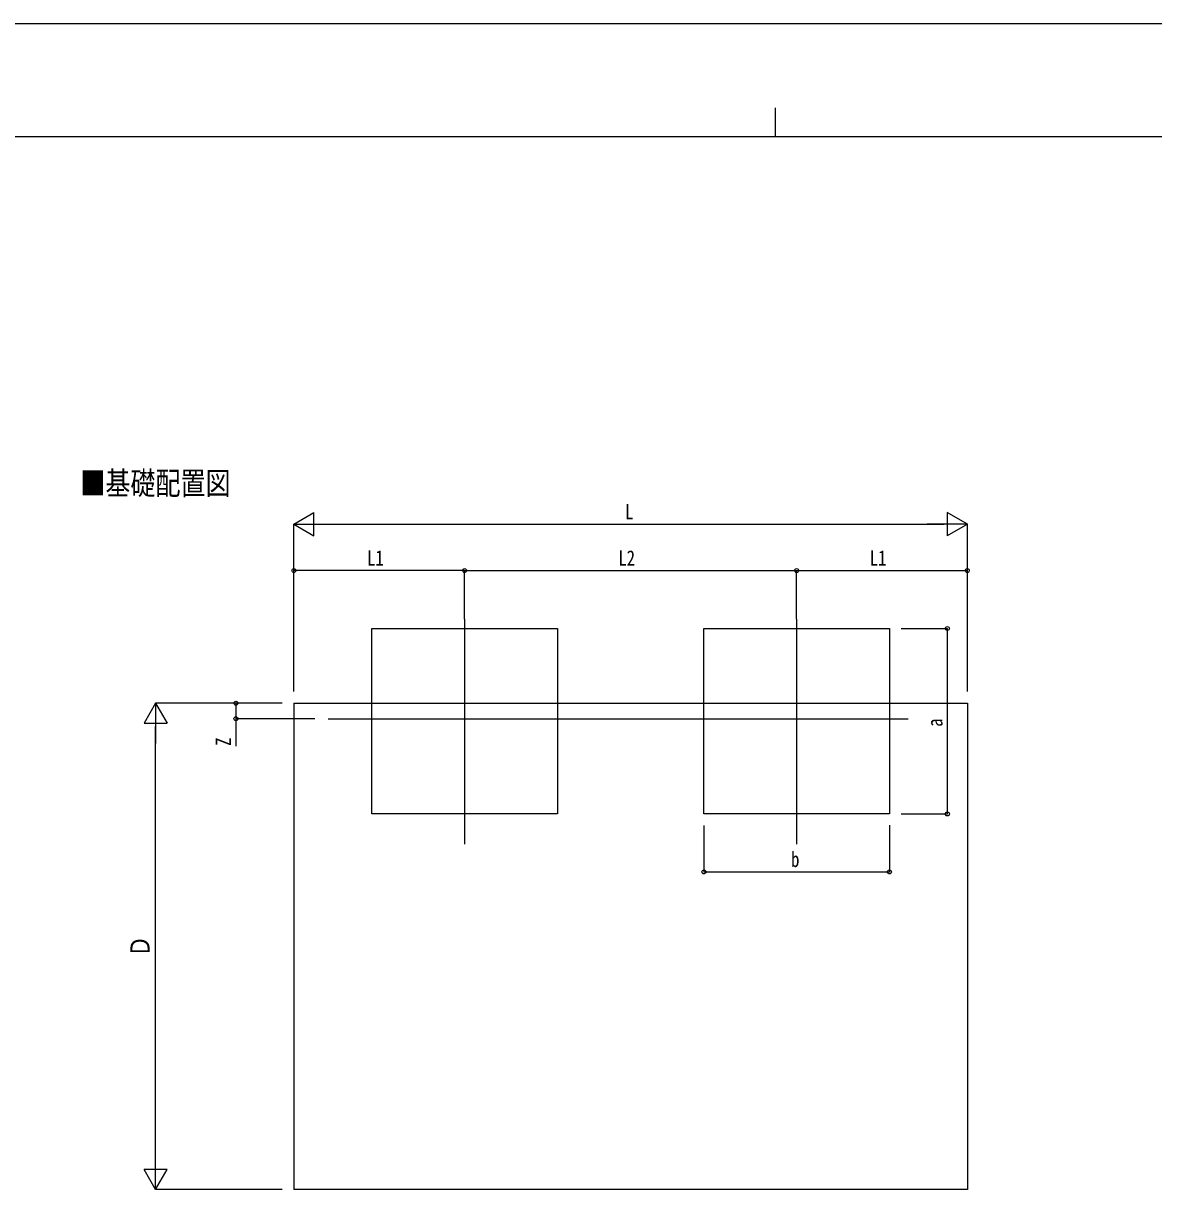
# Model space of a CAD drawing. Units: millimetres, scale not verified. Extents: x -10512 to 10512, y -7425 to 7425.
# Drawn here: x -3253 to 1618, y 2315 to 7425 of the extents above; entities that cross this region are included whole.
import ezdxf
from ezdxf.enums import TextEntityAlignment as Align

# ---------------------------------------------------------------- set-up
doc = ezdxf.new("R2010")
doc.units = ezdxf.units.MM
doc.header["$LTSCALE"] = 30
for name, color, linetype in [('0-2_USER1', 3, 'Continuous'), ('0-3_YKK_12', 2, 'Continuous'), ('0-5_YKK_A1', 4, 'Continuous'), ('0-6_YKK_D', 6, 'Continuous'), ('0-7_YKK_ZWAK', 7, 'Continuous')]:
    doc.layers.add(name, color=color, linetype=linetype)
doc.styles.add('ＭＳ ゴシック', font='')
doc.styles.get('ＭＳ ゴシック').set_extended_font_data('MS Gothic')

msp = doc.modelspace()

# ---------------------------------------------------------------- linework, layer by layer
at = {"layer": '0-3_YKK_12'}
for p, q in [((-1351.84, 4856.13), (-1351.84, 3885.96)), ((80.16, 4856.13), (80.16, 3885.96)), ((-1939.81, 4426.85), (561.29, 4426.85))]:
    msp.add_line(p, q, dxfattribs=at)
at = {"layer": '0-5_YKK_A1'}
for p, q in [((-2087.84, 4493.85), (816.16, 4493.85)), ((-2087.84, 4493.85), (-2087.84, 2396.2)), ((816.16, 4493.85), (816.16, 2396.2)), ((816.16, 2396.2), (-2087.84, 2396.2))]:
    msp.add_line(p, q, dxfattribs=at)
for points in [[(-951.84, 4016.05), (-1751.84, 4016.05), (-1751.84, 4816.05), (-951.84, 4816.05)], [(480.16, 4016.05), (-319.84, 4016.05), (-319.84, 4816.05), (480.16, 4816.05)]]:
    msp.add_lwpolyline(points, close=True, dxfattribs=at)
at = {"layer": '0-6_YKK_D'}
for p, q in [((-2087.84, 5266.05), (-2001.24, 5316.05)), ((-2001.24, 5216.05), (-2001.24, 5316.05)), ((816.16, 5266.05), (729.55, 5316.05)), ((729.55, 5316.05), (729.55, 5216.05)), ((-2087.84, 4543.85), (-2087.84, 5267.05)), ((-2087.84, 5266.05), (-2001.24, 5216.05)), ((-2087.84, 5266.05), (-1914.64, 5266.05)), ((-1987.84, 5266.05), (716.16, 5266.05)), ((816.16, 5266.05), (642.95, 5266.05)), ((816.16, 5266.05), (729.55, 5216.05)), ((816.16, 4543.85), (816.16, 5267.05)), ((-2087.84, 4543.85), (-2087.84, 5067.05)), ((-1351.84, 5066.05), (-2087.84, 5066.05)), ((-1351.84, 4856.13), (-1351.84, 5067.05)), ((-1351.84, 4856.13), (-1351.84, 5067.05)), ((-1351.84, 5066.05), (80.16, 5066.05)), ((80.16, 4856.13), (80.16, 5067.05)), ((80.16, 4856.13), (80.16, 5067.05)), ((80.16, 5066.05), (816.16, 5066.05)), ((816.16, 4543.85), (816.16, 5067.05)), ((530.16, 4816.05), (731.16, 4816.05)), ((730.16, 4016.05), (730.16, 4816.05)), ((-2684.14, 4493.85), (-2734.14, 4407.24)), ((-2137.84, 4493.85), (-2685.14, 4493.85)), ((-2684.14, 4493.85), (-2634.14, 4407.24)), ((-2684.14, 4493.85), (-2684.14, 4320.64)), ((-2137.84, 4493.85), (-2338.84, 4493.85)), ((-2734.14, 4407.24), (-2634.14, 4407.24)), ((-1997.29, 4426.85), (-2338.84, 4426.85)), ((-2684.14, 2496.2), (-2684.14, 4393.85)), ((530.16, 4016.05), (731.16, 4016.05)), ((-319.84, 3966.05), (-319.84, 3765.05)), ((480.16, 3967.03), (480.16, 3765.05)), ((-319.84, 3766.05), (480.16, 3766.05)), ((-2684.14, 2396.2), (-2684.14, 2569.41)), ((-2684.14, 2396.2), (-2734.14, 2482.81)), ((-2634.14, 2482.81), (-2734.14, 2482.81)), ((-2684.14, 2396.2), (-2634.14, 2482.81)), ((-2137.84, 2396.2), (-2685.14, 2396.2))]:
    msp.add_line(p, q, dxfattribs=at)
msp.add_lwpolyline([(-2337.84, 4493.85), (-2337.84, 4426.85), (-2337.84, 4308.18)], dxfattribs=at)
for centre in [(-2087.84, 5066.05), (-1351.84, 5066.05), (-1351.84, 5066.05), (80.16, 5066.05), (80.16, 5066.05), (816.16, 5066.05), (730.16, 4816.05), (-2337.84, 4493.85), (-2337.84, 4426.85), (730.16, 4016.05), (-319.84, 3766.05), (480.16, 3766.05)]:
    msp.add_circle(centre, 8.5, dxfattribs=at)
at = {"layer": '0-7_YKK_ZWAK'}
for p, q in [((-12.45, 7062.5), (-12.45, 6937.5)), ((9737.55, 6937.5), (-9762.45, 6937.5))]:
    msp.add_line(p, q, dxfattribs=at)
msp.add_lwpolyline([(-10512.5, -7425), (10512.5, -7425), (10512.5, 7425), (-10512.5, 7425)], close=True, dxfattribs=at)

# ---------------------------------------------------------------- texts
at = {"layer": '0-2_USER1', "style": 'ＭＳ ゴシック', "width": 0.8}
msp.add_text('■基礎配置図', height=98.97, dxfattribs=at).set_placement((-3008.97, 5363.74), align=Align.BOTTOM_LEFT)
at = {"layer": '0-6_YKK_D', "style": 'ＭＳ ゴシック', "width": 0.8}
for s, p in [('L', (-659.84, 5267.35)), ('L1', (-1772.64, 5067.35)), ('L2', (-688.64, 5067.35)), ('L1', (395.36, 5067.35)), ('b', (56.16, 3767.35))]:
    msp.add_text(s, height=65.98, dxfattribs=at).set_placement(p, align=Align.BOTTOM_LEFT)
for s, height, p in [('a', 65.98, (728.86, 4392.05)), ('Z', 65.98, (-2339.18, 4309.51)), ('Ｄ', 82.48, (-2685.44, 3400.03))]:
    msp.add_text(s, height=height, rotation=90, dxfattribs=at).set_placement(p, align=Align.BOTTOM_LEFT)

doc.saveas('drawing.dxf')
